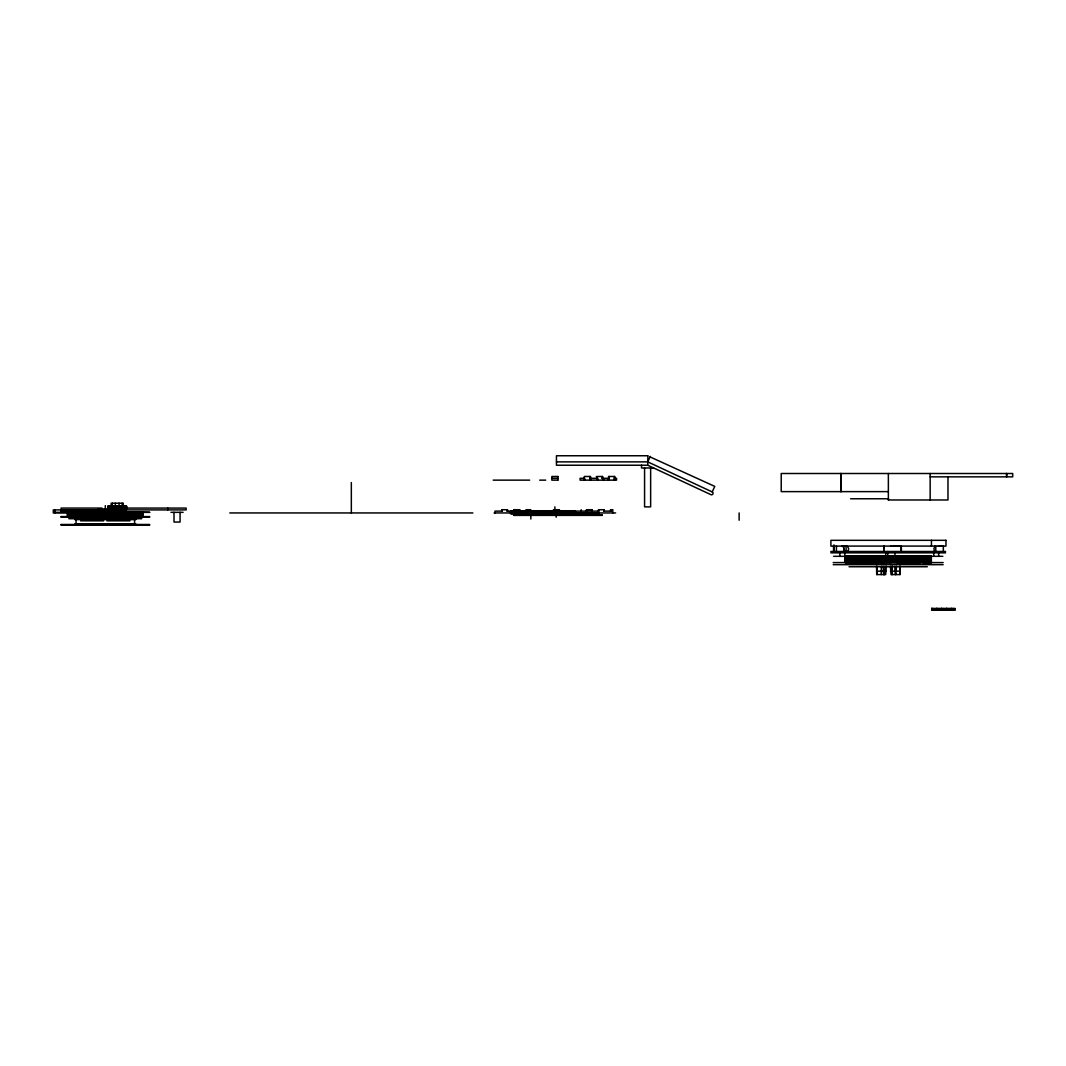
<?xml version="1.0" encoding="UTF-8"?>
<svg xmlns="http://www.w3.org/2000/svg" width="1066" height="1066" viewBox="0 0 1066 1066"><rect width="100%" height="100%" fill="white"/><g stroke="black" fill="none" stroke-linecap="round" stroke-linejoin="round"><path stroke-width="1.5" d="M556.452 461.871L647.755 461.871L712.195 491.919A1.519 1.519 0 0 1 712.927 493.931A1.519 1.519 0 0 1 710.915 494.664L647.755 465.229L647.888 455.808M888.364 473.504L888.364 499.981M876.865 574.574L877.038 566.286M881.182 574.574L881.355 566.286M900.197 566.286L900.024 574.574L891.056 574.574L890.39 566.286M895.92 574.574L896.426 566.286M884.434 574.574L885.1 566.286M886.339 566.286L885.673 574.574L876.705 574.574L876.545 566.286M891.722 574.574L892.389 566.286M884.114 551.482L884.3 550.656M650.073 456.914L714.766 486.402L712.195 491.906M901.423 551.482L901.29 546.085M647.755 461.871L650.327 456.381M847.856 551.482L848.736 548.724L847.27 546.085M896.959 546.112L901.023 546.085L901.023 551.482M843.859 546.085L841.674 546.098L846.098 546.085L846.098 551.482M898.718 546.085L893.521 546.085M893.961 546.098L894.72 546.085M891.749 546.085L890.91 546.085M647.755 455.755L556.452 455.755L556.452 465.229L647.755 465.229M653.685 467.974L641.532 467.974L641.532 465.229M557.918 476.489L551.842 476.489L551.842 480.14L557.918 480.14M930.165 476.848L1012.7 476.848L1012.7 473.504L781.218 473.504L781.218 491.626L888.364 491.626M551.842 478.314L557.918 478.314M590.004 478.314L597.786 478.314L597.786 480.14L596.387 476.489L602.69 476.489L602.876 480.14M602.157 476.489L602.157 478.314L609.139 478.314M614.322 478.314L616.548 478.314L616.548 480.14L580.091 480.14L580.091 478.314L584.674 478.314L584.648 480.14M493.212 480.14L529.669 480.14M539.689 480.14L545.739 480.14M850.641 498.768L888.564 498.768M888.364 499.981L947.98 499.981L947.98 476.848M126.707 506.257L107.746 506.257L107.759 510.268M108.705 508.082L186.124 508.082L186.124 509.908L53.3 509.908L53.3 512.946L67.758 512.946M97.779 508.935L108.532 508.935M501.793 509.721L507.536 509.721L507.536 511.12M514.039 509.721L519.981 509.721L519.981 511.12M526.191 509.721L530.841 509.721M592.336 509.721L586.393 509.721L586.393 511.12M604.169 509.721L598.426 509.721L598.426 511.12M507.056 511.12L598.905 511.12M603.716 511.12L611.058 511.12M115.061 511.72L149.626 512.333M55.019 512.333L149.666 512.333M170.96 512.333L183.112 512.333M229.79 512.946L472.864 512.946M494.104 512.946L511.76 512.946M564.634 512.946L615.642 512.946M599.239 513.545L510.521 513.545L510.654 511.12M513.599 514.758L602.29 514.758M602.29 515.371L513.599 515.371L513.625 512.946M60.949 516.584L149.666 516.584M60.949 517.197L149.666 517.197M68.85 517.503L141.765 517.503M68.85 518.716L141.765 518.716M74.82 519.022L82.109 519.022M101.656 519.022L108.959 519.022M128.506 519.022L135.795 519.022M74.82 519.622L135.795 519.622M80.696 520.848L103.695 520.848M106.92 520.848L129.919 520.848M74.82 523.886L135.795 523.886M60.949 524.485L149.666 524.485M60.949 525.098L149.666 525.098M938.253 546.085L939.906 546.098M830.8 551.482L945.569 551.482M830.8 552.841L945.569 552.841M833.532 556.319L942.837 556.319M833.199 562.582L943.143 562.582M833.199 564.674L943.143 564.674M849.029 566.752L927.327 566.752M877.038 571.163L884.34 571.163M885.1 571.163L886.339 571.163M890.39 571.163L894.92 571.163L895.427 574.574M895.88 571.163L900.197 571.163M939.652 546.085L943.343 546.085L943.343 551.482M941.678 546.112L940.798 546.098L941.864 546.112M951.178 608.926L955.056 609.032M941.451 608.926L945.329 609.032M946.315 608.926L950.192 609.032M951.165 609.232L955.043 609.339M931.724 608.926L935.602 609.032M936.588 608.926L940.465 609.032M941.438 609.232L945.315 609.339M946.302 609.232L950.179 609.339M936.574 609.232L940.465 609.339M946.288 609.539L950.179 609.645M951.152 609.539L955.029 609.645M931.724 609.232L935.602 609.339M936.574 609.539L940.452 609.645M941.438 609.539L945.315 609.645M931.711 609.539L935.588 609.645M602.157 478.314L603.862 480.14M596.387 478.314L597.906 480.14M934.536 551.482L933.909 548.724L934.949 546.085M843.206 546.112L844.459 551.482L843.419 546.112M884.3 548.724L883.994 546.085M883.767 574.574L883.088 566.286M892.349 574.574L891.856 566.286M883.368 571.163L883.874 574.574M899.864 574.574L899.691 566.286M1006.624 473.504L1006.624 476.848M1006.61 473.504L1006.61 476.848M938.64 552.841L938.64 556.319M935.775 546.085L935.775 551.482M933.709 552.841L933.709 556.319M931.444 540.315L931.444 546.085M931.364 556.319L931.351 562.582M931.218 556.319L931.244 562.582M931.031 556.319L931.084 562.582M930.791 556.319L930.805 562.582M930.618 562.582L930.138 556.319M930.165 473.504L930.165 499.981M929.872 556.319L929.965 562.582M929.619 556.319L929.699 562.582M929.459 556.319L929.512 562.582M929.325 556.319L929.339 562.582M928.912 556.319L929.112 562.582M928.673 556.319L928.753 562.582M928.499 556.319L928.633 562.582M928.273 556.319L928.326 562.582M928.046 556.319L928.14 562.582M927.953 556.319L927.953 562.582M927.673 556.319L927.607 562.582M927.553 556.319L927.38 562.582M927.3 556.319L927.193 562.582M927.02 556.319L927.034 562.582M926.847 556.319L926.847 562.582M926.594 562.582L926.461 556.319L926.234 562.582M926.154 556.319L926.061 562.582M925.901 556.319L925.848 562.582M925.768 556.319L925.581 562.582M925.221 556.319L925.275 562.582M924.902 556.319L925.022 562.582M924.782 556.319L924.862 562.582M924.528 556.319L924.555 562.582M924.329 556.319L924.369 562.582M924.089 556.319L924.169 562.582M923.809 562.582L923.809 556.319L923.609 562.582M923.409 556.319L923.409 562.582M923.063 556.319L922.996 562.582L922.81 556.319M922.663 556.319L922.623 562.582M922.277 556.319L922.277 562.582L922.077 556.319M921.797 556.319L921.797 562.582M921.45 556.319L920.971 562.582M920.598 562.582L920.478 556.319L920.238 562.582M920.145 556.319L920.105 562.582M919.718 556.319L919.718 562.582M919.518 556.319L919.558 562.582M919.305 556.319L919.305 562.582M919.119 556.319L919.119 562.582M918.799 556.319L918.799 562.582M918.612 556.319L918.599 562.582M918.359 556.319L918.359 562.582M918.159 556.319L918.159 562.582M917.853 556.319L917.853 562.582M917.639 556.319L917.653 562.582M917.373 556.319L917.36 562.582M917.173 556.319L917.333 562.582M916.88 556.319L916.68 562.582M916.627 556.319L916.64 562.582M916.36 556.319L916.347 562.582M916.16 556.319L916.16 562.582M915.881 556.319L915.881 562.582M915.681 556.319L915.614 562.582M915.348 556.319L915.348 562.582M915.334 556.319L915.308 562.582M915.121 556.319L915.121 562.582M914.841 556.319L914.841 562.582M914.655 556.319L914.561 562.582M914.242 556.319L914.308 562.582M914.055 556.319L914.055 562.582M913.789 556.319L913.589 562.582M913.442 556.319L913.482 562.582M913.229 556.319L913.229 562.582M912.962 556.319L912.962 562.582M912.709 556.319L912.709 562.582M912.509 556.319L912.509 562.582L912.336 556.319M912.136 556.319L912.03 562.582M911.843 556.319L911.843 562.582M911.603 556.319L911.603 562.582M911.403 556.319L911.403 562.582M911.19 556.319L911.243 562.582M911.017 556.319L911.03 562.582M910.884 556.319L910.697 562.582M910.471 556.319L910.471 562.582M910.284 556.319L910.284 562.582M910.084 556.319L910.031 562.582M909.871 556.319L909.898 562.582M909.724 556.319L909.724 562.582M909.538 556.319L909.538 562.582M909.125 556.319L909.325 562.582M908.912 556.319L908.912 562.582L908.712 556.319M908.538 556.319L908.538 562.582M908.352 556.319L908.352 562.582M908.152 556.319L908.152 562.582M907.952 556.319L907.952 562.582M907.712 562.582L907.659 556.319L907.552 562.582M907.326 556.319L907.153 562.582M906.953 556.319L906.953 562.582M906.766 556.319L906.766 562.582M906.5 562.582L906.5 556.319L906.327 562.582M906.1 556.319L906.1 562.582M905.927 556.319L905.927 562.582M905.74 556.319L905.74 562.582M905.554 556.319L905.554 562.582M905.274 556.319L905.141 562.582L905.101 556.319M904.861 556.319L904.861 562.582M904.688 556.319L904.514 562.582M904.328 556.319L904.328 562.582M904.021 556.319L904.021 562.582M903.915 556.319L903.941 562.582M903.608 556.319L903.608 562.582M903.422 556.319L903.422 562.582M903.275 556.319L903.275 562.582M903.089 556.319L903.089 562.582M902.755 556.319L902.755 562.582M902.662 556.319L902.609 562.582M902.329 556.319L902.329 562.582M902.156 556.319L902.156 562.582M902.009 556.319L901.836 562.582M901.383 556.319L901.41 562.582M901.343 556.319L901.343 562.582M901.037 556.319L901.037 562.582M900.863 556.319L900.743 562.582M900.57 556.319L900.57 562.582M900.184 556.319L900.064 562.582M899.744 556.319L899.744 562.582M899.571 556.319L899.451 562.582M899.278 556.319L899.278 562.582M898.878 556.319L898.785 562.582M898.425 556.319L898.265 562.582M898.158 556.319L898.158 562.582M897.985 556.319L897.985 562.582M897.465 556.319L897.545 562.582M897.106 556.319L896.946 562.582M896.852 556.319L896.852 562.582M896.693 556.319L896.693 562.582M896.24 556.319L896.16 562.582M895.773 556.319L895.613 562.582L895.373 556.319M894.974 552.841L894.934 562.582M894.92 566.286L894.92 571.163M894.907 556.319L894.84 562.582M894.441 556.319L894.281 562.582L894.054 556.319M893.614 556.319L893.614 562.582L893.521 556.319M893.095 556.319L892.935 562.582L892.735 556.319M892.282 556.319L892.282 562.582L892.189 556.319M891.736 562.582L891.589 556.319L891.403 562.582M890.963 562.582L890.963 556.319L890.75 562.582M890.39 556.319L890.39 562.582M890.07 556.319L890.243 562.582M889.63 556.319L889.63 562.582M889.39 556.319L889.51 562.582M889.031 556.319L889.031 562.582M888.738 556.319L888.884 562.582M888.284 556.319L888.284 562.582M888.178 556.319L888.031 562.582M887.805 551.482L887.672 562.582L887.538 556.319M886.952 556.319L886.952 562.582M886.819 556.319L886.832 562.582M886.685 556.319L886.685 562.582M886.312 556.319L886.312 562.582L886.179 556.319M885.739 552.841L885.739 556.319M885.473 556.319L885.5 562.582M885.326 556.319L885.326 562.582M884.967 562.582L884.967 556.319L884.74 562.582M884.287 556.319L884.287 562.582M884.167 556.319L884.127 562.582M883.967 556.319L883.967 562.582M883.754 546.085L883.754 551.482M883.607 562.582L883.607 556.319L883.408 562.582M882.968 556.319L882.968 562.582M882.835 556.319L882.781 562.582M882.621 556.319L882.621 562.582M882.262 556.319L882.262 562.582M882.088 556.319L882.142 562.582M881.649 556.319L881.649 562.582M881.435 556.319L881.502 562.582M881.289 556.319L881.289 562.582M880.929 562.582L880.929 556.319L880.769 562.582M880.329 556.319L880.329 562.582M880.103 556.319L880.183 562.582M879.943 556.319L879.943 562.582M879.477 556.319L879.463 562.582M879.024 556.319L879.024 562.582L878.784 556.319M878.624 556.319L878.624 562.582M878.264 556.319L878.264 562.582M878.157 556.319L878.157 562.582M877.731 556.319L877.731 562.582M877.465 556.319L877.571 562.582M877.305 556.319L877.305 562.582M876.972 562.582L876.945 556.319L876.852 562.582M876.279 556.319L876.439 562.582M876.172 556.319L876.172 562.582M875.999 556.319L875.999 562.582M875.159 556.319L875.159 562.582M874.693 556.319L874.693 562.582M874.267 556.319L874.413 562.582M873.893 556.319L873.893 562.582M873.734 556.319L873.734 562.582M873.414 556.319L873.6 562.582M873.081 556.319L873.001 562.582M872.654 556.319L872.654 562.582M872.334 556.319L872.481 562.582M872.148 556.319L872.148 562.582M871.908 562.582L871.828 556.319L871.735 562.582M871.415 556.319L871.415 562.582M871.242 556.319L871.242 562.582M871.082 556.319L871.082 562.582M870.895 556.319L870.895 562.582M870.562 556.319L870.496 562.582M870.202 556.319L870.202 562.582M869.843 556.319L870.029 562.582M869.669 556.319L869.669 562.582M869.456 556.319L869.403 562.582M869.27 556.319L869.336 562.582M869.003 556.319L869.003 562.582M868.817 556.319L868.817 562.582M868.63 556.319L868.63 562.582M868.444 556.319L868.27 562.582M868.217 556.319L868.07 562.582M867.817 556.319L867.644 562.582M867.444 556.319L867.444 562.582M867.244 556.319L867.244 562.582M867.044 562.582L866.938 556.319L866.885 562.582M866.658 556.319L866.658 562.582M866.471 556.319L866.471 562.582M866.072 556.319L866.258 562.582M865.898 556.319L865.938 562.582M865.765 556.319L865.712 562.582M865.512 556.319L865.512 562.582M865.339 556.319L865.339 562.582M865.112 556.319L865.112 562.582M864.779 556.319L864.806 562.582M864.579 556.319L864.619 562.582M864.406 556.319L864.406 562.582M864.22 556.319L864.22 562.582M863.98 556.319L863.98 562.582M863.7 556.319L863.793 562.582M863.487 556.319L863.46 562.582M863.313 556.319L863.313 562.582M863.114 556.319L863.114 562.582M862.874 556.319L862.874 562.582M862.674 556.319L862.594 562.582M862.394 562.582L862.354 556.319L862.048 562.582M861.794 556.319L861.794 562.582M861.568 556.319L861.595 562.582M861.315 556.319L861.288 562.582M861.008 556.319L861.008 562.582M860.742 556.319L860.742 562.582M860.542 556.319L860.515 562.582M860.262 556.319L860.182 562.582M859.982 556.319L859.982 562.582M859.716 556.319L859.716 562.582M859.516 556.319L859.516 562.582M859.236 556.319L859.249 562.582M858.996 556.319L858.996 562.582M858.543 556.319L858.543 562.582M858.25 556.319L858.223 562.582M858.037 556.319L858.037 562.582M857.744 556.319L857.744 562.582M857.544 556.319L857.544 562.582M857.291 556.319L857.291 562.582M857.104 556.319L857.104 562.582M856.798 556.319L856.798 562.582M856.598 556.319L856.598 562.582M856.358 556.319L856.398 562.582M856.198 556.319L856.198 562.582M855.891 556.319L855.891 562.582M855.692 556.319L855.692 562.582M855.452 556.319L855.465 562.582M855.332 556.319L855.332 562.582M855.012 556.319L854.972 562.582M854.812 556.319L854.812 562.582M854.692 556.319L854.586 562.582M854.492 556.319L854.492 562.582M854.159 556.319L854.146 562.582M853.973 556.319L853.893 562.582M853.693 556.319L853.773 562.582M853.346 556.319L853.346 562.582M853.12 562.582L852.947 556.319L852.92 562.582M852.573 556.319L852.573 562.582M852.387 562.582L852.387 556.319L852.187 562.582M851.907 556.319L851.867 562.582M851.681 556.319L851.641 562.582M851.454 556.319L851.481 562.582M851.174 556.319L850.815 562.582M850.455 556.319L850.455 562.582M850.095 556.319L850.148 562.582M849.922 556.319L849.988 562.582M849.642 556.319L849.829 562.582M849.535 556.319L849.602 562.582M849.229 556.319L849.229 562.582M848.962 556.319L849.042 562.582L848.736 556.319M848.536 556.319L848.669 562.582M848.349 556.319L848.416 562.582M848.15 556.319L848.15 562.582M847.976 556.319L847.923 562.582M847.816 556.319L847.63 562.582M847.497 556.319L847.55 562.582M847.243 556.319L847.377 562.582M847.057 556.319L847.084 562.582M846.75 556.319L846.884 562.582M846.577 556.319L846.67 562.582M846.457 556.319L846.311 562.582L846.164 556.319M845.924 556.319L845.898 562.582M845.258 556.319L845.325 562.582M845.072 556.319L845.111 562.582M844.792 552.841L844.792 556.319M839.848 552.841L839.848 556.319M836.424 546.085L836.424 551.482M833.985 544.846L833.985 551.482M833.559 546.085L833.559 551.482M739.124 512.946L739.124 520.235M650.646 467.974L650.646 506.87L644.57 506.87L644.57 467.974M614.842 480.14L614.842 476.489L608.606 476.489L608.606 480.14M614.322 476.489L614.322 480.14M612.803 512.946L612.803 509.721L610.538 509.721L610.538 511.12M610.911 509.721L610.911 511.12M609.139 476.489L609.139 480.14M608.952 478.314L608.952 480.14M608.42 478.314L608.42 480.14M603.996 509.721L603.996 511.12M598.746 509.721L598.746 511.12M597.653 512.946L597.746 515.371M596.121 512.946L596.121 515.371M593.749 512.946L593.749 515.371M592.216 509.721L592.216 511.12M590.724 478.314L590.724 480.14M590.697 512.946L590.697 515.371M590.537 480.14L590.537 476.489L584.301 476.489L584.301 480.14M590.004 476.489L590.191 480.14M587.006 512.946L587.006 515.371M586.86 509.721L586.86 511.12M584.115 478.314L584.115 480.14M582.729 512.946L582.729 515.371M581.21 509.721L581.17 511.12M577.999 513.545L577.945 515.371M575.427 511.12L575.427 513.545M574.334 511.12L574.334 513.545M573.082 511.12L573.082 513.545M572.735 512.946L572.735 515.371M571.802 511.12L571.802 513.545M570.497 511.12L570.497 513.545M569.191 511.12L569.191 513.545M567.858 511.12L567.858 513.545M567.192 512.946L567.192 515.371M566.526 511.12L566.526 513.545M565.18 511.12L565.18 513.545M563.807 511.12L563.807 513.545M562.448 511.12L562.448 513.545M561.422 512.946L561.422 515.371M561.062 511.12L561.062 513.545M560.13 512.946L560.196 515.371M559.69 511.12L559.69 513.545M559.437 511.12L559.437 509.721L553.414 509.721L553.414 511.12M558.89 509.721L558.89 511.12M558.291 511.12L558.291 513.545M557.904 476.489L557.891 480.14M557.291 512.946L557.291 515.371M556.905 511.12L556.905 513.545M556.159 514.372L556.159 517.21M555.519 511.12L555.519 513.545M554.88 506.87L554.88 511.427M554.387 512.946L554.387 515.371M554.12 511.12L554.12 513.545M552.721 511.12L552.721 513.545M551.508 512.946L551.508 515.371M551.335 511.12L551.335 513.545M549.949 511.12L549.949 513.545M548.564 511.12L548.644 515.371M547.191 511.12L547.191 513.545M545.819 511.12L545.765 514.758M544.46 511.12L544.46 513.545M543.114 511.12L543.06 515.371M541.781 511.12L541.781 513.545M540.449 511.12L540.369 515.371M539.143 511.12L539.143 513.545M537.85 511.12L537.85 513.545M537.73 512.946L537.77 515.371M536.571 511.12L536.571 513.545M535.305 511.12L535.199 515.371M534.066 511.12L534.066 513.545M532.84 511.12L532.747 515.371M531.641 511.12L531.641 513.545M530.841 514.465L530.841 519.022M530.468 511.12L530.415 515.371M529.322 511.12L529.322 513.545M528.19 511.12L528.203 515.371M527.097 511.12L527.097 513.545M526.804 509.721L526.804 511.12M526.284 509.721L526.284 511.12M526.111 512.946L526.111 515.371M526.018 511.12L526.018 513.545M524.978 511.12L524.978 513.545M524.152 512.946L524.152 515.371M523.966 511.12L523.966 513.545M522.98 511.12L522.98 513.545M522.353 512.946L522.353 515.371M522.02 511.12L522.02 513.545M521.101 511.12L521.101 513.545M520.688 512.946L520.688 515.371M520.221 511.12L520.221 513.545M519.369 511.12L519.195 515.371M518.542 511.12L518.542 513.545M517.863 512.946L517.863 515.371M517.77 511.12L517.77 513.545M517.023 511.12L517.023 513.545M516.704 512.946L516.704 515.371M516.317 511.12L516.317 513.545M515.651 511.12L515.717 515.371M515.011 511.12L515.011 513.545M514.918 512.946L514.918 515.371M514.585 509.721L514.585 511.12M514.425 511.12L514.318 515.371M514.158 509.721L514.158 511.12M513.865 511.12L513.865 515.371M513.359 511.12L513.359 513.545M512.893 511.12L512.893 513.545M512.466 511.12L512.466 513.545M512.066 511.12L512.066 513.545M511.733 511.12L511.733 513.545M511.427 511.12L511.427 513.545M511.16 511.12L511.16 513.545M510.947 511.12L510.974 513.545M510.774 511.12L510.787 513.545M507.216 509.721L507.216 511.12M502.246 509.721L502.246 511.12L494.984 511.12L494.984 512.946M501.966 509.721L501.966 511.12M351.327 482.552L351.327 512.946M180.074 512.333L180.074 522.06L174.011 522.06L173.998 512.333M167.775 508.082L167.775 509.908M143.217 512.333L143.177 516.584M143.097 511.72L143.017 516.584M142.937 512.333L142.804 516.584M142.697 512.333L142.578 516.584L142.351 511.72M142.071 512.333L142.084 516.584M141.938 512.333L141.978 516.584M141.711 512.333L141.778 516.584M141.565 511.72L141.432 516.584M141.338 512.333L141.245 516.584M140.939 512.333L141.085 516.584M140.752 511.72L140.912 516.584M140.525 512.333L140.525 516.584M140.446 512.333L140.339 516.584M140.059 512.333L140.192 516.584M139.886 511.72L139.912 516.584M139.779 512.333L139.753 516.584M139.446 512.333L139.446 516.584M139.18 512.333L139.286 516.584M139.006 511.72L139.113 516.584M138.913 512.333L138.78 516.584M138.607 512.333L138.66 516.584M138.34 512.333L138.433 516.584M138.074 511.72L138.167 516.584M137.847 512.333L137.847 516.584M137.741 512.333L137.687 516.584M137.567 512.333L137.487 516.584M137.221 512.333L137.261 516.584M137.128 511.72L137.101 516.584M136.941 512.333L136.914 516.584M136.568 512.333L136.621 516.584M136.461 512.333L136.435 516.584M136.142 511.72L136.275 516.584M135.888 512.333L135.968 516.584M135.795 512.333L135.742 516.584M135.569 512.333L135.595 516.584M135.275 512.333L135.195 516.584M135.115 511.72L135.022 516.584M134.889 512.333L134.862 516.584M134.556 512.333L134.556 516.584M134.583 519.622L134.583 523.886M134.449 512.333L134.383 516.584M134.076 511.72L134.129 516.584M133.81 512.333L133.663 516.584M133.477 516.584L133.477 512.333L133.303 516.584M132.997 511.72L133.037 516.584M132.864 512.333L132.864 516.584M132.597 512.333L132.664 516.584M132.504 512.333L132.504 516.584M132.237 512.333L132.064 516.584L131.891 511.72M131.771 512.333L131.664 516.584M131.398 512.333L131.398 516.584M131.185 512.333L131.171 516.584M130.971 512.333L130.971 516.584L130.772 511.72M130.545 512.333L130.545 516.584M130.305 512.333L130.292 516.584M130.079 512.333L130.079 516.584M129.905 512.333L129.905 516.584M129.666 512.333L129.666 516.584M129.612 511.72L129.399 516.584M129.386 512.333L129.186 516.584M129.173 512.333L128.986 516.584M128.759 512.333L128.759 516.584M128.586 512.333L128.586 516.584M128.44 511.72L128.48 516.584M128.253 512.333L128.266 516.584M128.053 512.333L128.053 516.584M127.827 512.333L127.667 516.584L127.494 512.333M127.24 511.72L127.267 516.584M127.094 512.333L127.094 516.584M126.881 512.333L126.881 516.584M126.508 506.257L126.588 508.935M126.707 512.333L126.548 516.584M126.441 506.257L126.414 508.935M126.348 512.333L126.374 516.584M126.134 506.257L126.281 508.935M126.281 512.333L126.121 516.584M125.935 506.257L125.841 508.935M125.868 509.908L125.908 516.584M125.708 506.257L125.628 508.935M125.748 512.333L125.748 516.584M125.588 506.257L125.468 508.935M125.522 512.333L125.561 516.584M125.375 506.257L125.308 508.935M125.362 512.333L125.282 516.584M125.135 506.257L125.135 508.935M125.108 512.333L125.108 516.584M124.829 506.257L124.815 508.935M124.775 509.908L124.749 516.584M124.655 506.257L124.615 508.935M124.549 512.333L124.549 516.584M124.469 506.257L124.442 508.935M124.509 512.333L124.402 516.584M124.162 506.257L124.162 508.935L123.989 506.257M124.256 512.333L124.096 516.584M123.909 512.333L123.909 516.584M123.816 506.257L123.643 508.935M123.749 512.333L123.749 516.584M123.509 509.908L123.523 516.584M123.216 512.333L123.336 516.584M122.963 506.257L123.176 508.935L123.31 503.219L111.144 503.219L111.077 508.935M123.056 512.333L123.056 516.584M122.737 506.257L122.91 508.935M122.883 512.333L122.883 516.584M122.523 506.257L122.523 508.935M122.71 512.333L122.71 516.584M122.35 506.257L122.35 508.935M122.47 512.333L122.35 516.584M122.137 503.219L122.244 508.935M122.23 509.908L122.164 516.584M122.044 506.257L121.91 508.935M121.99 512.333L121.99 516.584M121.751 506.257L121.751 508.935M121.83 512.333L121.671 516.584M121.404 506.257L121.577 508.935M121.404 516.584L121.404 512.333L121.297 516.584M121.218 506.257L121.218 508.935M121.058 506.257L121.111 508.935M121.084 512.333L121.084 516.584M120.844 506.257L120.844 508.935M120.938 509.908L120.764 516.584M120.685 506.257L120.551 508.935M120.605 512.333L120.605 516.584M120.391 506.257L120.391 508.935M120.325 516.584L120.325 512.333L120.178 516.584M120.085 506.257L120.125 508.935L120.005 506.257M119.992 512.333L119.992 516.584M119.712 506.257L119.712 508.935M119.832 512.333L119.685 516.584M119.472 506.257L119.565 508.935M119.619 509.908L119.539 516.584M119.325 506.257L119.325 508.935M119.219 512.333L119.219 516.584M119.099 503.219L119.006 508.935L118.912 506.257M119.152 512.333L119.152 516.584M118.886 512.333L118.886 516.584M118.553 506.257L118.553 508.935M118.726 512.333L118.593 516.584M118.419 506.257L118.366 508.935M118.299 509.908L118.446 516.584M118.233 506.257L118.233 508.935M117.9 506.257L117.9 508.935M117.82 506.257L117.793 508.935M117.766 512.333L117.766 516.584M117.5 512.333L117.62 516.584M117.247 506.257L117.367 508.935M117.34 512.333L117.34 516.584M117.127 506.257L117.127 508.935M116.993 512.333L116.993 516.584L116.954 509.908M116.794 506.257L116.794 508.935M116.634 512.333L116.634 516.584M116.381 512.333L116.487 516.584M116.074 506.257L116.114 508.935M116.221 512.333L116.221 516.584M116.007 506.257L116.007 508.935M115.848 512.333L115.848 516.584M115.688 506.257L115.688 508.935M115.754 512.333L115.834 516.584M115.541 506.257L115.474 508.935M115.608 509.908L115.488 516.584M115.355 503.219L115.328 508.935M115.341 512.333L115.248 516.584M115.101 512.333L115.101 516.584M114.608 506.257L114.608 508.935M114.622 512.333L114.702 516.584M114.448 508.935L114.328 506.257L114.182 508.935M114.342 512.333L114.342 516.584M114.249 509.908L114.115 516.584M113.862 506.257L113.929 508.935M113.955 512.333L113.955 516.584M113.796 506.257L113.796 508.935M113.556 506.257L113.556 508.935M113.556 512.333L113.569 516.584M113.236 506.257L113.396 508.935M113.076 506.257L113.076 508.935M112.956 512.333L113.183 516.584M112.863 506.257L112.903 508.935M112.876 509.908L112.823 516.584M112.729 506.257L112.583 508.935M112.316 503.219L112.41 508.935M112.396 512.333L112.423 516.584M112.21 506.257L112.21 508.935M111.957 506.257L111.93 508.935M111.877 512.333L112.01 516.584M111.663 506.257L111.743 508.935M111.81 512.333L111.663 516.584M111.49 506.257L111.49 508.935M111.504 509.908L111.504 512.333M111.264 506.257L111.264 508.935M111.224 512.333L111.264 516.584M111.117 512.333L111.157 516.584M110.837 506.257L110.851 508.935M110.837 512.333L110.837 516.584L110.651 512.333M110.677 506.257L110.677 508.935M110.304 506.257L110.411 508.935M110.504 512.333L110.504 516.584M110.118 506.257L110.238 508.935M110.118 509.908L110.104 516.584M110.011 506.257L109.958 508.935M109.998 512.333L109.945 516.584M109.678 506.257L109.638 508.935M109.651 516.584L109.651 512.333L109.478 516.584M109.518 506.257L109.492 508.935M109.305 506.257L109.332 508.935M109.345 512.333L109.345 516.584M109.092 506.257L109.025 510.268M108.865 510.268L108.759 506.257L108.732 512.333M108.945 512.333L108.759 516.584M108.372 506.257L108.399 510.268M108.466 512.333L108.346 516.584M108.252 506.257L108.159 510.268M108.172 512.333L108.172 516.584M108.012 506.257L107.946 510.268M107.773 512.333L107.653 516.584L107.573 512.333M107.333 509.908L107.28 516.584M107.133 512.333L107.013 516.584M106.6 512.333L106.6 516.584M106.48 512.333L106.493 516.584M106.094 512.333L106.094 516.584M105.947 509.908L105.96 516.584M105.84 512.333L105.84 516.584M105.427 512.333L105.427 516.584M105.307 505.644L105.307 510.201M104.788 512.333L104.894 516.584M104.548 509.908L104.668 516.584M104.122 512.333L104.255 516.584M104.002 512.333L104.002 516.584M103.708 512.333L103.708 516.584M103.589 512.333L103.615 516.584M103.162 509.908L103.082 516.584M102.962 512.333L102.936 516.584M102.523 512.333L102.323 516.584M101.91 509.908L101.91 508.082L61.095 508.082L61.202 512.333M101.923 512.333L101.923 516.584M101.763 509.908L101.79 516.584M101.616 512.333L101.616 516.584M101.337 512.333L101.23 516.584M101.163 512.333L101.163 516.584M100.75 512.333L100.75 516.584M100.617 512.333L100.564 516.584M100.377 509.908L100.431 516.584M100.097 512.333L100.151 516.584L99.991 512.333M99.591 516.584L99.458 512.333L99.258 516.584M98.991 509.908L98.978 516.584L98.832 512.333M98.432 512.333L98.432 516.584M98.219 512.333L98.299 516.584M97.779 512.333L97.686 516.584M97.619 509.908L97.619 512.333M97.286 512.333L97.286 516.584M97.059 512.333L97.139 516.584M96.913 512.333L96.913 516.584M96.633 512.333L96.553 516.584M96.246 509.908L96.153 516.584M95.993 512.333L95.913 516.584M95.753 512.333L95.753 516.584M95.021 512.333L95.021 516.584M94.887 509.908L94.767 516.584M94.608 512.333L94.608 516.584M94.368 512.333L94.341 516.584L94.288 512.333M93.888 512.333L93.888 516.584M93.741 512.333L93.741 516.584M93.541 509.908L93.621 516.584M93.208 512.333L93.248 516.584M93.128 512.333L93.168 516.584M92.782 512.333L92.782 516.584M92.622 512.333L92.622 516.584M92.502 512.333L92.342 516.584M92.209 509.908L92.142 516.584L92.009 512.333M91.236 512.333L91.396 516.584M90.983 512.333L91.05 516.584M90.877 509.908L90.97 516.584M90.597 512.333L90.597 516.584M90.437 512.333L90.437 516.584M90.13 512.333L90.29 516.584M89.97 512.333L89.904 516.584M89.811 512.333L89.811 516.584M89.571 509.908L89.531 516.584M89.211 512.333L89.371 516.584M89.051 512.333L89.051 516.584M88.904 512.333L88.798 516.584L88.744 512.333M88.318 512.333L88.478 516.584M88.278 509.908L88.145 516.584M87.985 512.333L87.985 516.584M87.732 512.333L87.798 516.584M87.439 512.333L87.439 516.584M87.279 512.333L87.279 516.584M86.999 509.908L87.092 516.584M86.932 512.333L86.772 516.584M86.679 512.333L86.639 516.584M86.426 512.333L86.426 516.584M86.253 512.333L86.253 516.584M85.906 512.333L86.066 516.584M85.733 509.908L85.773 516.584M85.613 512.333L85.613 516.584M85.413 512.333L85.253 516.584M85.053 512.333L85.053 516.584M84.894 512.333L84.814 516.584M84.64 512.333L84.614 516.584M84.494 509.908L84.441 516.584M84.267 512.333L84.267 516.584M83.894 512.333L84.067 516.584M83.841 516.584L83.654 512.333L83.481 516.584M83.281 509.908L83.308 516.584M83.095 512.333L83.095 516.584M82.921 512.333L82.868 516.584M82.695 512.333L82.535 516.584M82.362 512.333L82.362 516.584M82.135 512.333L82.135 516.584M82.082 509.908L81.962 516.584M81.749 512.333L81.722 516.584M81.616 512.333L81.442 516.584M81.216 512.333L81.216 516.584M81.043 512.333L81.029 516.584M80.896 509.908L80.829 516.584M80.723 512.333L80.55 516.584M80.137 512.333L80.163 516.584M79.923 512.333L79.923 516.584M79.75 509.908L79.683 516.584M79.43 512.333L79.43 516.584M79.31 512.333L79.257 516.584M79.017 512.333L79.057 516.584M78.844 512.333L78.844 516.584M78.618 509.908L78.578 516.584M78.404 512.333L78.471 516.584M78.204 512.333L78.191 516.584M78.018 512.333L78.018 516.584M77.671 512.333L77.671 516.584L77.525 509.908M77.405 512.333L77.392 516.584M76.899 512.333L76.779 516.584M76.605 512.333L76.592 516.584M76.446 509.908L76.459 516.584M76.152 512.333L76.179 516.584M75.899 512.333L76.019 516.584M76.032 519.622L76.032 523.886M75.726 512.333L75.833 516.584M75.446 512.333L75.446 516.584M75.406 509.908L75.273 516.584M75.1 512.333L75.02 516.584M74.727 512.333L74.727 516.584M74.393 509.908L74.513 516.584M74.06 516.584L73.874 512.333L73.714 516.584M73.474 512.333L73.474 516.584M73.407 509.908L73.221 516.584M73.114 512.333L73.088 516.584M72.834 512.333L72.768 516.584M72.608 512.333L72.675 516.584M72.461 509.908L72.501 516.584M72.182 512.333L72.261 516.584M71.955 512.333L71.928 516.584M71.782 512.333L71.728 516.584M71.542 509.908L71.435 516.584M71.342 512.333L71.222 516.584M71.102 512.333L71.102 516.584M70.889 512.333L70.822 516.584M70.649 509.908L70.662 516.584M70.383 516.584L70.343 512.333L70.169 516.584M69.97 512.333L69.916 516.584M69.796 509.908L69.703 516.584L69.517 512.333M69.223 512.333L69.357 516.584L69.05 512.333M68.984 509.908L68.864 516.584M68.57 512.333L68.704 516.584M68.477 512.333L68.424 516.584M68.197 509.908L68.184 516.584L67.971 512.333M67.678 512.333L67.838 516.584M67.451 509.908L67.531 516.584L67.411 512.333M66.745 509.908L66.745 512.333M66.079 509.908L66.079 512.333M65.439 509.908L65.439 512.333M64.853 509.908L64.853 512.333M64.306 509.908L64.306 512.333M63.787 509.908L63.787 512.333M63.32 509.908L63.32 512.333M62.894 509.908L62.894 512.333M62.508 509.908L62.508 512.333M62.161 509.908L62.161 512.333M61.855 509.908L61.855 512.333M61.601 509.908L61.601 512.333M61.375 509.908L61.215 512.333M60.949 509.908L60.949 512.333M54.832 509.908L54.832 512.946M840.967 473.504L840.967 491.626L840.967 473.504M931.737 608.326L931.697 610.152L935.575 610.245L935.628 608.433L931.737 608.326M936.601 608.326L936.561 610.152L940.439 610.245L940.478 608.433L936.601 608.326M941.465 608.326L941.411 610.152L945.302 610.245L945.342 608.433L941.465 608.326M946.328 608.326L946.275 610.152L950.152 610.245L950.206 608.433L946.328 608.326M951.192 608.326L951.138 610.152L955.016 610.245L955.069 608.433L951.192 608.326M945.982 540.315L830.907 540.315L830.907 546.085L945.982 546.085L945.982 540.315M875.652 562.582L875.679 556.319L875.586 562.582M874.999 562.582L874.999 556.319L874.88 562.582M845.711 562.582L845.658 556.319L845.565 562.582M598.692 515.371L598.692 512.946L598.599 515.371M118.113 516.584L118.113 512.333L118.033 516.584M116.634 508.935L116.66 506.257L116.514 508.935M115.008 508.935L115.008 506.257L114.915 508.935M105.307 516.584L105.307 512.333L105.188 516.584M95.487 516.584L95.5 512.333L95.407 516.584M91.689 516.584L91.689 512.333L91.529 516.584"/></g></svg>
